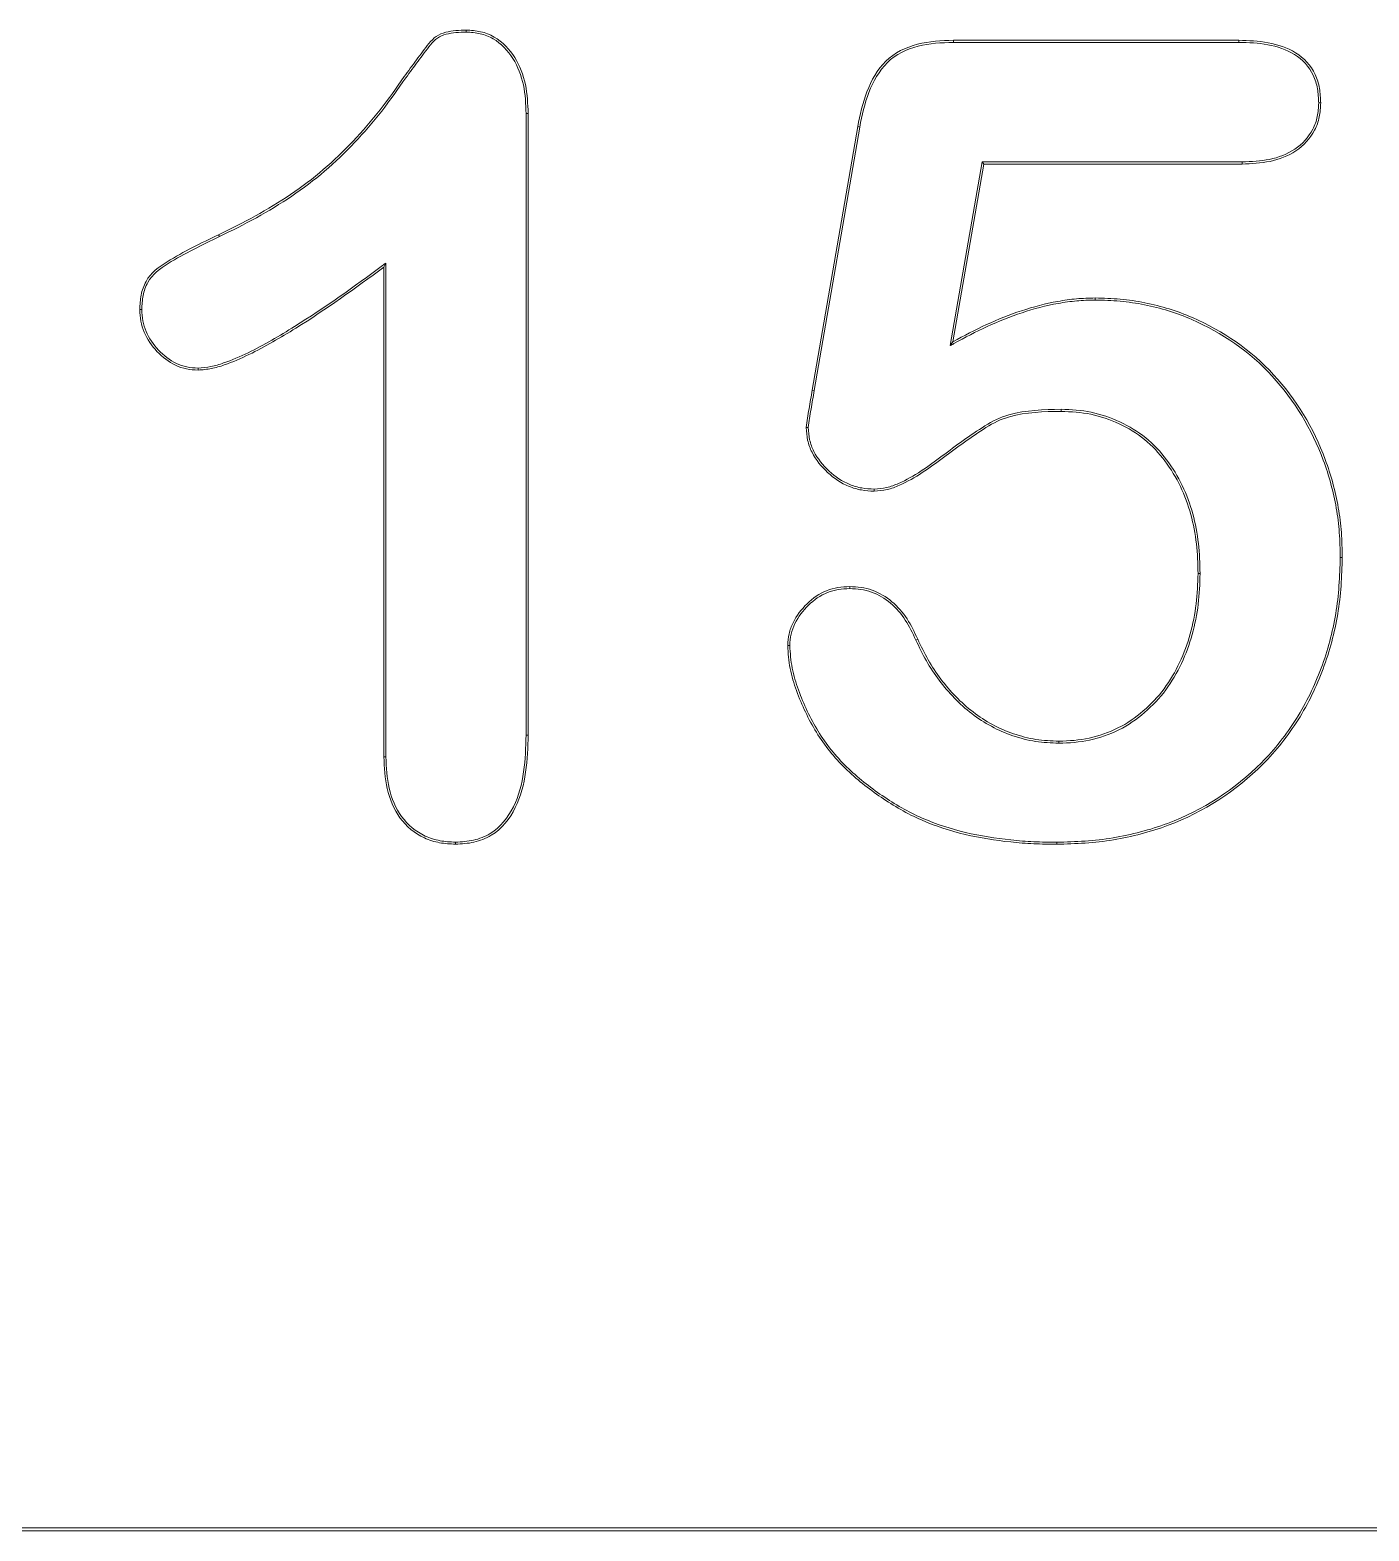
# Model space of a CAD drawing. Header units: millimetres. Extents: x 14 to 415, y 15 to 319.
# Drawn here: x 73.39 to 78.69, y 64.01 to 69.94 of the extents above; entities that cross this region are included whole.
import ezdxf

# ---------------------------------------------------------------- set-up
doc = ezdxf.new("R2010")
doc.units = ezdxf.units.MM
doc.header["$LTSCALE"] = 1.538462
doc.layers.add('Visible (ANSI)', color=7, linetype='Continuous', lineweight=9)
doc.layers.add('Visible Narrow (ANSI)', color=7, linetype='Continuous', lineweight=9)

msp = doc.modelspace()

# ---------------------------------------------------------------- linework, layer by layer
at = {"layer": 'Visible (ANSI)'}
for p, q in [((75.1177, 69.9369), (75.1179, 69.9449)), ((77.0437, 69.9042), (78.172, 69.9042)), ((77.0438, 69.8961), (77.0437, 69.9042)), ((77.0438, 69.8961), (78.1719, 69.8961)), ((78.1719, 69.8961), (78.172, 69.9042)), ((78.4873, 69.6567), (78.4953, 69.6566)), ((75.3548, 69.6145), (75.3629, 69.6146)), ((75.3548, 69.6145), (75.3548, 67.1588)), ((75.3629, 69.6146), (75.3629, 67.1587)), ((76.4855, 68.5219), (76.6656, 69.5631)), ((76.4935, 68.5206), (76.6736, 69.5616)), ((76.6736, 69.5616), (76.6656, 69.5631)), ((77.1572, 69.4235), (77.0309, 68.6977)), ((77.164, 69.4154), (77.0418, 68.7128)), ((78.1846, 69.4235), (77.1572, 69.4235)), ((77.1572, 69.4235), (77.164, 69.4154)), ((78.1848, 69.4154), (77.164, 69.4154)), ((78.1846, 69.4235), (78.1848, 69.4154)), ((74.8007, 69.0241), (74.7927, 69.0081)), ((74.7927, 67.0721), (74.7927, 69.0081)), ((74.8007, 67.0723), (74.8007, 69.0241)), ((77.6043, 68.8779), (77.6044, 68.8859)), ((73.8359, 68.8401), (73.8279, 68.8401)), ((77.0309, 68.6977), (77.0418, 68.7128)), ((74.0581, 68.6089), (74.0582, 68.6008)), ((77.4695, 68.446), (77.4694, 68.4379)), ((76.4701, 68.3741), (76.462, 68.3743)), ((76.7304, 68.1303), (76.7306, 68.1222)), ((78.5726, 67.8607), (78.5806, 67.8607)), ((76.6338, 67.7374), (76.6338, 67.7455)), ((78.0185, 67.797), (78.0104, 67.797)), ((76.3969, 67.5125), (76.3888, 67.5125)), ((76.8951, 67.534), (76.9024, 67.5374)), ((75.3548, 67.1588), (75.3629, 67.1587)), ((77.4605, 67.1265), (77.4605, 67.1345)), ((74.8007, 67.0723), (74.7927, 67.0721)), ((75.0759, 66.7353), (75.0759, 66.7272)), ((77.4522, 66.7353), (77.4523, 66.7272)), ((63.8796, 64.0252), (97.1104, 64.0252)), ((63.8796, 64.0131), (97.1104, 64.0131))]:
    msp.add_line(p, q, dxfattribs=at)
for points, knots in [([(74.1397, 69.1361), (74.1885, 69.16), (74.2372, 69.1839), (74.3323, 69.2363), (74.3788, 69.2645), (74.5139, 69.3555), (74.5968, 69.4267), (74.7084, 69.5454), (74.7442, 69.5863), (74.8113, 69.6717), (74.8416, 69.7168), (74.8893, 69.7828), (74.9051, 69.8049), (74.9378, 69.8483), (74.9536, 69.8703), (74.9793, 69.9019), (74.9886, 69.9121), (75.011, 69.9275), (75.0239, 69.9324), (75.0634, 69.9429), (75.0908, 69.9441), (75.1179, 69.9449)], [0, 0, 0, 0, 0.000174887, 0.000174887, 0.000349775, 0.000349775, 0.000699549, 0.000699549, 0.000874437, 0.000874437, 0.001049324, 0.001049324, 0.001136768, 0.001136768, 0.001224212, 0.001224212, 0.001267933, 0.001267933, 0.001311655, 0.001311655, 0.001399099, 0.001399099, 0.001399099, 0.001399099]), ([(74.1432, 69.1288), (74.1432, 69.1288), (74.1432, 69.1288), (74.1432, 69.1288), (74.192, 69.1527), (74.2409, 69.1768), (74.3364, 69.2294), (74.3831, 69.2577), (74.5189, 69.3491), (74.6024, 69.4208), (74.7145, 69.54), (74.7503, 69.5811), (74.8178, 69.6669), (74.8481, 69.7121), (74.8959, 69.7781), (74.9115, 69.8), (74.9442, 69.8435), (74.9601, 69.8656), (74.9854, 69.8967), (74.9941, 69.9061), (75.0146, 69.9202), (75.0265, 69.9248), (75.0643, 69.9348), (75.0907, 69.936), (75.1177, 69.9369)], [0, 0, 0, 0, 0.000000032, 0.000000032, 0.000000032, 0.000174458, 0.000174458, 0.000348884, 0.000348884, 0.000697735, 0.000697735, 0.000872161, 0.000872161, 0.001046586, 0.001046586, 0.001133799, 0.001133799, 0.001221012, 0.001221012, 0.001264618, 0.001264618, 0.001308225, 0.001308225, 0.001395029, 0.001395029, 0.001395029, 0.001395029]), ([(75.1177, 69.9369), (75.1369, 69.9356), (75.1555, 69.9344), (75.1915, 69.9264), (75.2088, 69.9198), (75.2563, 69.8916), (75.2832, 69.8639), (75.3224, 69.8002), (75.3365, 69.7646), (75.3518, 69.691), (75.3534, 69.6527), (75.3548, 69.6145)], [0, 0, 0, 0, 0.0000601375, 0.0000601375, 0.0001206739, 0.0001206739, 0.0002417467, 0.0002417467, 0.0003628196, 0.0003628196, 0.0004837325, 0.0004837325, 0.0004837325, 0.0004837325]), ([(75.1179, 69.9449), (75.1371, 69.9437), (75.1563, 69.9424), (75.194, 69.9341), (75.2122, 69.9271), (75.2619, 69.8976), (75.2895, 69.8691), (75.3298, 69.8035), (75.3442, 69.7671), (75.3599, 69.6917), (75.3615, 69.6529), (75.3629, 69.6146)], [0, 0, 0, 0, 0.0000622534, 0.0000622534, 0.0001245069, 0.0001245069, 0.0002490138, 0.0002490138, 0.0003735207, 0.0003735207, 0.0004980275, 0.0004980275, 0.0004980275, 0.0004980275]), ([(76.6656, 69.5631), (76.6748, 69.6098), (76.6847, 69.6567), (76.7194, 69.7456), (76.743, 69.7884), (76.8109, 69.8556), (76.8556, 69.8765), (76.9481, 69.9005), (76.9961, 69.9029), (77.0437, 69.9042)], [0, 0, 0, 0, 0.0001527726, 0.0001527726, 0.0003055452, 0.0003055452, 0.0004583178, 0.0004583178, 0.0006110904, 0.0006110904, 0.0006110904, 0.0006110904]), ([(76.6736, 69.5616), (76.6827, 69.6083), (76.6925, 69.6545), (76.7267, 69.7419), (76.7498, 69.7839), (76.8153, 69.8487), (76.8586, 69.869), (76.9492, 69.8925), (76.9962, 69.8948), (77.0438, 69.8961)], [0, 0, 0, 0, 0.0001495807, 0.0001495807, 0.0002992566, 0.0002992566, 0.0004489325, 0.0004489325, 0.0005984915, 0.0005984915, 0.0005984915, 0.0005984915]), ([(78.1719, 69.8961), (78.2106, 69.8952), (78.2488, 69.8938), (78.3234, 69.8797), (78.36, 69.8676), (78.4239, 69.8286), (78.4497, 69.8004), (78.4733, 69.7494), (78.4791, 69.7313), (78.4856, 69.6948), (78.4864, 69.676), (78.4873, 69.6567)], [0, 0, 0, 0, 0.0001205163, 0.0001205163, 0.0002411392, 0.0002411392, 0.0003617621, 0.0003617621, 0.0004220735, 0.0004220735, 0.00048197, 0.00048197, 0.00048197, 0.00048197]), ([(78.172, 69.9042), (78.2107, 69.9032), (78.2496, 69.9019), (78.3257, 69.8875), (78.3631, 69.8751), (78.4293, 69.8347), (78.4565, 69.805), (78.4809, 69.7521), (78.4869, 69.7335), (78.4937, 69.6954), (78.4945, 69.676), (78.4953, 69.6566)], [0, 0, 0, 0, 0.0001239806, 0.0001239806, 0.0002479611, 0.0002479611, 0.0003719417, 0.0003719417, 0.0004339319, 0.0004339319, 0.0004959222, 0.0004959222, 0.0004959222, 0.0004959222]), ([(78.4873, 69.6567), (78.4862, 69.6383), (78.4852, 69.6204), (78.4781, 69.5857), (78.4722, 69.5688), (78.4473, 69.5216), (78.4228, 69.494), (78.3632, 69.4545), (78.3289, 69.4411), (78.2581, 69.4265), (78.2214, 69.4249), (78.1846, 69.4235)], [0, 0, 0, 0, 0.0000574378, 0.0000574378, 0.0001152919, 0.0001152919, 0.0002310002, 0.0002310002, 0.0003467085, 0.0003467085, 0.000462259, 0.000462259, 0.000462259, 0.000462259]), ([(78.4953, 69.6566), (78.4943, 69.6381), (78.4933, 69.6196), (78.4859, 69.5834), (78.4796, 69.5657), (78.4537, 69.5165), (78.4283, 69.488), (78.3666, 69.4471), (78.3314, 69.4334), (78.2589, 69.4184), (78.2216, 69.4168), (78.1848, 69.4154)], [0, 0, 0, 0, 0.0000595675, 0.0000595675, 0.000119135, 0.000119135, 0.00023827, 0.00023827, 0.000357405, 0.000357405, 0.00047654, 0.00047654, 0.00047654, 0.00047654]), ([(73.8279, 68.8401), (73.8287, 68.8593), (73.8296, 68.8785), (73.8371, 68.9162), (73.8435, 68.9346), (73.8713, 68.9852), (73.9035, 69.0088), (74.0013, 69.0695), (74.0707, 69.1028), (74.1397, 69.1361)], [0, 0, 0, 0, 0.0000620365, 0.0000620365, 0.0001240729, 0.0001240729, 0.0002481459, 0.0002481459, 0.0004962918, 0.0004962918, 0.0004962918, 0.0004962918]), ([(73.8359, 68.8401), (73.8368, 68.8593), (73.8377, 68.8778), (73.8449, 68.9139), (73.851, 68.9315), (73.8775, 68.9796), (73.9081, 69.0021), (74.005, 69.0623), (74.0742, 69.0956), (74.1432, 69.1288), (74.1432, 69.1288), (74.1432, 69.1288), (74.1432, 69.1288)], [0, 0, 0, 0, 0.0000604834, 0.0000604834, 0.0001213848, 0.0001213848, 0.0002431877, 0.0002431877, 0.0004867936, 0.0004867936, 0.0004867936, 0.0004868257, 0.0004868257, 0.0004868257, 0.0004868257]), ([(74.8007, 69.0241), (74.7964, 69.021), (74.7922, 69.0178), (74.7879, 69.0146), (74.6743, 68.9306), (74.5598, 68.8478), (74.3802, 68.7361), (74.3193, 68.7003), (74.2246, 68.6545), (74.1922, 68.6406), (74.1427, 68.6232), (74.1261, 68.6183), (74.0928, 68.6119), (74.0756, 68.6104), (74.0581, 68.6089)], [0, 0, 0, 0, 0.000017246, 0.000017246, 0.000017246, 0.0004742242, 0.0004742242, 0.0007027133, 0.0007027133, 0.0008169578, 0.0008169578, 0.0008740801, 0.0008740801, 0.0009305834, 0.0009305834, 0.0009305834, 0.0009305834]), ([(74.7927, 69.0081), (74.6791, 68.9241), (74.5643, 68.8412), (74.3843, 68.7292), (74.3232, 68.6933), (74.2278, 68.6471), (74.1954, 68.6331), (74.1452, 68.6155), (74.1282, 68.6104), (74.0935, 68.6038), (74.0759, 68.6023), (74.0582, 68.6008)], [0, 0, 0, 0, 0.0004592831, 0.0004592831, 0.0006889246, 0.0006889246, 0.0008037454, 0.0008037454, 0.0008611557, 0.0008611557, 0.0009185661, 0.0009185661, 0.0009185661, 0.0009185661]), ([(77.0309, 68.6977), (77.0359, 68.7004), (77.0408, 68.7031), (77.0457, 68.7058), (77.1323, 68.7536), (77.2211, 68.7972), (77.3617, 68.8431), (77.4093, 68.8559), (77.482, 68.8687), (77.5064, 68.8723), (77.5551, 68.8768), (77.5795, 68.8774), (77.6043, 68.8779)], [0, 0, 0, 0, 0.0000180918, 0.0000180918, 0.0000180918, 0.0003375475, 0.0003375475, 0.0004972753, 0.0004972753, 0.0005771392, 0.0005771392, 0.0006567836, 0.0006567836, 0.0006567836, 0.0006567836]), ([(77.0418, 68.7128), (77.1285, 68.7607), (77.2181, 68.8047), (77.3595, 68.8508), (77.4075, 68.8637), (77.4808, 68.8767), (77.5054, 68.8803), (77.5547, 68.8849), (77.5796, 68.8854), (77.6044, 68.8859)], [0, 0, 0, 0, 0.0003214742, 0.0003214742, 0.0004822112, 0.0004822112, 0.0005625798, 0.0005625798, 0.0006429483, 0.0006429483, 0.0006429483, 0.0006429483]), ([(77.6043, 68.8779), (77.6372, 68.8769), (77.6698, 68.8759), (77.7347, 68.8702), (77.767, 68.8654), (77.8631, 68.8463), (77.9256, 68.8268), (78.1054, 68.749), (78.2149, 68.6732), (78.3917, 68.4812), (78.4603, 68.3672), (78.5283, 68.1835), (78.5454, 68.1202), (78.5623, 68.0236), (78.5664, 67.9912), (78.5711, 67.9262), (78.5718, 67.8935), (78.5726, 67.8607)], [0, 0, 0, 0, 0.000104903, 0.000104903, 0.000210023, 0.000210023, 0.000420265, 0.000420265, 0.000840747, 0.000840747, 0.00126123, 0.00126123, 0.001471472, 0.001471472, 0.001576592, 0.001576592, 0.001681495, 0.001681495, 0.001681495, 0.001681495]), ([(77.6044, 68.8859), (77.6373, 68.885), (77.6702, 68.884), (77.7357, 68.8782), (77.7683, 68.8734), (77.8651, 68.8541), (77.9283, 68.8344), (78.1095, 68.756), (78.2201, 68.6795), (78.3984, 68.4858), (78.4675, 68.371), (78.5361, 68.1858), (78.5533, 68.122), (78.5703, 68.0248), (78.5744, 67.9921), (78.5792, 67.9265), (78.5799, 67.8936), (78.5806, 67.8607)], [0, 0, 0, 0, 0.000105941, 0.000105941, 0.000211881, 0.000211881, 0.000423763, 0.000423763, 0.000847526, 0.000847526, 0.001271289, 0.001271289, 0.00148317, 0.00148317, 0.001589111, 0.001589111, 0.001695052, 0.001695052, 0.001695052, 0.001695052]), ([(74.0582, 68.6008), (74.0429, 68.6017), (74.0277, 68.6026), (73.9977, 68.6086), (73.9831, 68.6137), (73.9418, 68.6336), (73.9172, 68.6526), (73.8748, 68.6967), (73.8577, 68.7225), (73.8398, 68.7649), (73.8351, 68.7795), (73.8295, 68.8095), (73.8287, 68.8248), (73.8279, 68.8401)], [0, 0, 0, 0, 0.0000490622, 0.0000490622, 0.0000981243, 0.0000981243, 0.0001962487, 0.0001962487, 0.000294373, 0.000294373, 0.0003434352, 0.0003434352, 0.0003924974, 0.0003924974, 0.0003924974, 0.0003924974]), ([(74.0581, 68.6089), (74.043, 68.6098), (74.0284, 68.6107), (74.0001, 68.6164), (73.9861, 68.6212), (73.9464, 68.6404), (73.9224, 68.6588), (73.8812, 68.7016), (73.8648, 68.7265), (73.8474, 68.7676), (73.8428, 68.7817), (73.8376, 68.8102), (73.8367, 68.825), (73.8359, 68.8401)], [0, 0, 0, 0, 0.0000467964, 0.0000467964, 0.0000941861, 0.0000941861, 0.0001889656, 0.0001889656, 0.0002837451, 0.0002837451, 0.0003311348, 0.0003311348, 0.0003781155, 0.0003781155, 0.0003781155, 0.0003781155]), ([(76.462, 68.3743), (76.4641, 68.3991), (76.4689, 68.4236), (76.4773, 68.4727), (76.4814, 68.4973), (76.4855, 68.5219)], [0, 0, 0, 0, 0.0000809725, 0.0000809725, 0.000161945, 0.000161945, 0.000161945, 0.000161945]), ([(76.4701, 68.3741), (76.4722, 68.3981), (76.4769, 68.4224), (76.4852, 68.4714), (76.4894, 68.496), (76.4935, 68.5206)], [0, 0, 0, 0, 0.0000799811, 0.0000799811, 0.0001605906, 0.0001605906, 0.0001605906, 0.0001605906]), ([(77.4695, 68.446), (77.4695, 68.446), (77.4694, 68.446), (77.4694, 68.446), (77.4007, 68.4454), (77.3309, 68.4429), (77.2293, 68.4152), (77.1971, 68.3989), (77.1389, 68.3616), (77.1102, 68.3428), (77.0261, 68.2828), (76.9725, 68.2397), (76.8873, 68.1837), (76.8579, 68.1668), (76.8115, 68.1463), (76.7958, 68.1406), (76.764, 68.1334), (76.7474, 68.1319), (76.7304, 68.1303)], [0, 0, 0, 0, 0.0000001914, 0.0000001914, 0.0000001914, 0.0002255975, 0.0002255975, 0.0003383006, 0.0003383006, 0.0004510037, 0.0004510037, 0.0006764098, 0.0006764098, 0.0007891129, 0.0007891129, 0.0008454645, 0.0008454645, 0.0009011558, 0.0009011558, 0.0009011558, 0.0009011558]), ([(77.4694, 68.4379), (77.4013, 68.4373), (77.3314, 68.4347), (77.2322, 68.4076), (77.2012, 68.392), (77.1434, 68.3549), (77.1148, 68.3361), (77.031, 68.2764), (76.9774, 68.2333), (76.8915, 68.1768), (76.8617, 68.1597), (76.8144, 68.1388), (76.7982, 68.1329), (76.7649, 68.1254), (76.7477, 68.1238), (76.7306, 68.1222)], [0, 0, 0, 0, 0.0002253363, 0.0002253363, 0.0003380044, 0.0003380044, 0.0004506726, 0.0004506726, 0.0006760088, 0.0006760088, 0.000788677, 0.000788677, 0.000845011, 0.000845011, 0.0009013451, 0.0009013451, 0.0009013451, 0.0009013451]), ([(78.0104, 67.797), (78.0095, 67.8364), (78.0086, 67.8757), (77.9995, 67.9538), (77.992, 67.9925), (77.9611, 68.1064), (77.9271, 68.1789), (77.8561, 68.2731), (77.829, 68.3021), (77.7679, 68.3517), (77.734, 68.3722), (77.6625, 68.4051), (77.6252, 68.4182), (77.5482, 68.4344), (77.5087, 68.4365), (77.4694, 68.4379)], [0, 0, 0, 0, 0.000126714, 0.000126714, 0.000253428, 0.000253428, 0.000506857, 0.000506857, 0.000633571, 0.000633571, 0.000760285, 0.000760285, 0.000886999, 0.000886999, 0.001013713, 0.001013713, 0.001013713, 0.001013713]), ([(78.0185, 67.797), (78.0185, 67.7971), (78.0185, 67.7971), (78.0185, 67.7972), (78.0176, 67.8365), (78.0166, 67.8762), (78.0074, 67.9551), (77.9999, 67.9942), (77.9686, 68.1094), (77.9342, 68.1829), (77.8621, 68.2784), (77.8346, 68.3078), (77.7724, 68.3584), (77.7378, 68.3792), (77.6654, 68.4127), (77.6275, 68.426), (77.5492, 68.4425), (77.5089, 68.4446), (77.4697, 68.446), (77.4697, 68.446), (77.4696, 68.446), (77.4695, 68.446)], [0, 0, 0, 0, 0.000000217, 0.000000217, 0.000000217, 0.000128615, 0.000128615, 0.000257013, 0.000257013, 0.000513808, 0.000513808, 0.000642206, 0.000642206, 0.000770604, 0.000770604, 0.000899002, 0.000899002, 0.001027399, 0.001027399, 0.001027399, 0.00102759, 0.00102759, 0.00102759, 0.00102759]), ([(76.7306, 68.1222), (76.7136, 68.1232), (76.6967, 68.1242), (76.6634, 68.13), (76.6471, 68.1349), (76.6, 68.1541), (76.5715, 68.1732), (76.5218, 68.2193), (76.5002, 68.2459), (76.4772, 68.2913), (76.4712, 68.3074), (76.464, 68.3404), (76.463, 68.3573), (76.462, 68.3743)], [0, 0, 0, 0, 0.0000546954, 0.0000546954, 0.0001093908, 0.0001093908, 0.0002187816, 0.0002187816, 0.0003281724, 0.0003281724, 0.0003828678, 0.0003828678, 0.0004375632, 0.0004375632, 0.0004375632, 0.0004375632]), ([(76.7304, 68.1303), (76.7137, 68.1313), (76.6973, 68.1323), (76.6654, 68.1379), (76.6496, 68.1426), (76.604, 68.1611), (76.5764, 68.1796), (76.5279, 68.2246), (76.5068, 68.2506), (76.4847, 68.2944), (76.4789, 68.3098), (76.4721, 68.3412), (76.4711, 68.3574), (76.4701, 68.3741)], [0, 0, 0, 0, 0.0000524261, 0.0000524261, 0.0001054836, 0.0001054836, 0.0002115988, 0.0002115988, 0.000317714, 0.000317714, 0.0003707716, 0.0003707716, 0.0004232112, 0.0004232112, 0.0004232112, 0.0004232112]), ([(78.5726, 67.8607), (78.5704, 67.7858), (78.5672, 67.7117), (78.5422, 67.5652), (78.5231, 67.4929), (78.4712, 67.3536), (78.4386, 67.2863), (78.3599, 67.1605), (78.3133, 67.1021), (78.1566, 66.9439), (78.0286, 66.8619), (77.8549, 66.7964), (77.8194, 66.7855), (77.7474, 66.7666), (77.7112, 66.7582), (77.6014, 66.7406), (77.5267, 66.7366), (77.4522, 66.7353)], [0, 0, 0, 0, 0.000238197, 0.000238197, 0.000476611, 0.000476611, 0.000715025, 0.000715025, 0.000953439, 0.000953439, 0.001430268, 0.001430268, 0.001549475, 0.001549475, 0.001668682, 0.001668682, 0.001906989, 0.001906989, 0.001906989, 0.001906989]), ([(78.5806, 67.8607), (78.5785, 67.7858), (78.5753, 67.7109), (78.55, 67.5633), (78.5308, 67.4906), (78.4786, 67.3503), (78.4458, 67.2825), (78.3664, 67.1557), (78.3195, 67.0968), (78.1614, 66.9374), (78.0325, 66.8547), (77.8575, 66.7887), (77.8217, 66.7778), (77.7493, 66.7588), (77.7128, 66.7503), (77.602, 66.7326), (77.527, 66.7286), (77.4523, 66.7272)], [0, 0, 0, 0, 0.00024005, 0.00024005, 0.000480101, 0.000480101, 0.000720151, 0.000720151, 0.000960201, 0.000960201, 0.001440302, 0.001440302, 0.001560327, 0.001560327, 0.001680352, 0.001680352, 0.001920403, 0.001920403, 0.001920403, 0.001920403]), ([(76.3888, 67.5125), (76.3898, 67.5281), (76.3909, 67.5437), (76.3977, 67.574), (76.4032, 67.5888), (76.4238, 67.6307), (76.443, 67.6557), (76.4875, 67.6994), (76.5134, 67.7176), (76.5568, 67.735), (76.572, 67.7392), (76.6027, 67.744), (76.6182, 67.7448), (76.6338, 67.7455)], [0, 0, 0, 0, 0.0000499619, 0.0000499619, 0.0000999237, 0.0000999237, 0.0001998475, 0.0001998475, 0.0002997712, 0.0002997712, 0.0003497331, 0.0003497331, 0.000399695, 0.000399695, 0.000399695, 0.000399695]), ([(76.6338, 67.7455), (76.6639, 67.7443), (76.6945, 67.7415), (76.7514, 67.7209), (76.7776, 67.705), (76.8238, 67.666), (76.8436, 67.6427), (76.877, 67.5923), (76.8899, 67.5649), (76.9024, 67.5374)], [0, 0, 0, 0, 0.0000971909, 0.0000971909, 0.0001943819, 0.0001943819, 0.0002915728, 0.0002915728, 0.0003887638, 0.0003887638, 0.0003887638, 0.0003887638]), ([(77.4605, 67.1345), (77.5008, 67.1357), (77.5411, 67.1379), (77.6196, 67.1557), (77.658, 67.1686), (77.7301, 67.2045), (77.7634, 67.2276), (77.8244, 67.28), (77.8526, 67.3092), (77.9238, 67.4066), (77.9582, 67.4809), (77.9903, 67.5972), (77.998, 67.6368), (78.008, 67.7166), (78.0093, 67.7568), (78.0104, 67.797)], [0, 0, 0, 0, 0.000130025, 0.000130025, 0.000260051, 0.000260051, 0.000390076, 0.000390076, 0.000520102, 0.000520102, 0.000780153, 0.000780153, 0.000910178, 0.000910178, 0.001040204, 0.001040204, 0.001040204, 0.001040204]), ([(77.4605, 67.1265), (77.4606, 67.1265), (77.4607, 67.1265), (77.4608, 67.1265), (77.5009, 67.1276), (77.5422, 67.1298), (77.622, 67.148), (77.661, 67.161), (77.7343, 67.1976), (77.7682, 67.2211), (77.8301, 67.2743), (77.8587, 67.3039), (77.931, 67.4029), (77.9657, 67.4779), (77.9982, 67.5955), (78.006, 67.6354), (78.016, 67.716), (78.0173, 67.7567), (78.0185, 67.7968), (78.0185, 67.7969), (78.0185, 67.7969), (78.0185, 67.797)], [0, 0, 0, 0, 0.000000289, 0.000000289, 0.000000289, 0.000131933, 0.000131933, 0.000263577, 0.000263577, 0.000395221, 0.000395221, 0.000526865, 0.000526865, 0.000790154, 0.000790154, 0.000921798, 0.000921798, 0.001053442, 0.001053442, 0.001053442, 0.00105366, 0.00105366, 0.00105366, 0.00105366]), ([(76.3969, 67.5125), (76.3979, 67.528), (76.3989, 67.5428), (76.4054, 67.5715), (76.4107, 67.5857), (76.4305, 67.6262), (76.4493, 67.6505), (76.4925, 67.6931), (76.5175, 67.7106), (76.5593, 67.7273), (76.5738, 67.7314), (76.6032, 67.736), (76.6184, 67.7367), (76.6338, 67.7374)], [0, 0, 0, 0, 0.0000477952, 0.0000477952, 0.0000961092, 0.0000961092, 0.0001927372, 0.0001927372, 0.0002893651, 0.0002893651, 0.0003376791, 0.0003376791, 0.0003856342, 0.0003856342, 0.0003856342, 0.0003856342]), ([(76.6338, 67.7374), (76.6638, 67.7362), (76.6929, 67.7335), (76.7476, 67.7137), (76.7731, 67.6982), (76.818, 67.6604), (76.8372, 67.6377), (76.8699, 67.5884), (76.8826, 67.5616), (76.8951, 67.534), (76.8951, 67.534), (76.8951, 67.534), (76.8951, 67.534)], [0, 0, 0, 0, 0.0000942922, 0.0000942922, 0.0001889467, 0.0001889467, 0.0002836013, 0.0002836013, 0.0003782559, 0.0003782559, 0.0003782559, 0.0003783458, 0.0003783458, 0.0003783458, 0.0003783458]), ([(77.4523, 66.7272), (77.4218, 66.7274), (77.3914, 66.7276), (77.3306, 66.7303), (77.3003, 66.7329), (77.2094, 66.7422), (77.1492, 66.7518), (77.0309, 66.7802), (76.9726, 66.7985), (76.8612, 66.8477), (76.8083, 66.8782), (76.7077, 66.9469), (76.6597, 66.9847), (76.5725, 67.0698), (76.534, 67.1175), (76.4704, 67.2215), (76.4443, 67.2768), (76.4133, 67.3627), (76.4044, 67.392), (76.3926, 67.4517), (76.3906, 67.4821), (76.3888, 67.5125)], [0, 0, 0, 0, 0.000098461, 0.000098461, 0.000196921, 0.000196921, 0.000393842, 0.000393842, 0.000590763, 0.000590763, 0.000787685, 0.000787685, 0.000984606, 0.000984606, 0.001181527, 0.001181527, 0.001378448, 0.001378448, 0.001476909, 0.001476909, 0.001575369, 0.001575369, 0.001575369, 0.001575369]), ([(77.4522, 66.7353), (77.4218, 66.7355), (77.3915, 66.7357), (77.3312, 66.7384), (77.301, 66.741), (77.2104, 66.7502), (77.1508, 66.7597), (77.0331, 66.7879), (76.9753, 66.8061), (76.865, 66.8549), (76.8125, 66.8851), (76.7126, 66.9533), (76.6649, 66.9909), (76.5785, 67.0751), (76.5405, 67.1223), (76.4776, 67.2252), (76.4516, 67.2801), (76.421, 67.3651), (76.4122, 67.3941), (76.4007, 67.4526), (76.3987, 67.4822), (76.3969, 67.5125)], [0, 0, 0, 0, 0.000097545, 0.000097545, 0.000195198, 0.000195198, 0.000390503, 0.000390503, 0.000585809, 0.000585809, 0.000781114, 0.000781114, 0.000976419, 0.000976419, 0.001171725, 0.001171725, 0.00136703, 0.00136703, 0.001464683, 0.001464683, 0.001561798, 0.001561798, 0.001561798, 0.001561798]), ([(76.8951, 67.534), (76.8951, 67.5339), (76.8951, 67.5339), (76.8951, 67.5339), (76.9083, 67.5064), (76.9215, 67.4788), (76.9518, 67.4253), (76.969, 67.3996), (77.0246, 67.326), (77.0673, 67.2809), (77.1651, 67.2059), (77.2202, 67.1759), (77.3078, 67.1462), (77.3378, 67.1381), (77.399, 67.1287), (77.4298, 67.1276), (77.4602, 67.1265), (77.4603, 67.1265), (77.4604, 67.1265), (77.4605, 67.1265)], [0, 0, 0, 0, 0.0000000937, 0.0000000937, 0.0000000937, 0.0000992995, 0.0000992995, 0.0001985052, 0.0001985052, 0.0003969167, 0.0003969167, 0.0005953281, 0.0005953281, 0.0006945338, 0.0006945338, 0.0007937396, 0.0007937396, 0.0007937396, 0.0007940264, 0.0007940264, 0.0007940264, 0.0007940264]), ([(76.9024, 67.5374), (76.9155, 67.5099), (76.9287, 67.4824), (76.9586, 67.4296), (76.9756, 67.4042), (77.0307, 67.3314), (77.0728, 67.2869), (77.1695, 67.2128), (77.2234, 67.1833), (77.31, 67.154), (77.3396, 67.146), (77.3996, 67.1367), (77.4301, 67.1356), (77.4605, 67.1345)], [0, 0, 0, 0, 0.0000980032, 0.0000980032, 0.0001960063, 0.0001960063, 0.0003920126, 0.0003920126, 0.000588019, 0.000588019, 0.0006860221, 0.0006860221, 0.0007840253, 0.0007840253, 0.0007840253, 0.0007840253]), ([(75.3548, 67.1588), (75.3528, 67.0628), (75.3473, 66.9612), (75.2835, 66.8327), (75.2533, 66.7937), (75.1924, 66.7572), (75.17, 66.7484), (75.1241, 66.7381), (75.1003, 66.7366), (75.0759, 66.7353)], [0, 0, 0, 0, 0.0003114332, 0.0003114332, 0.000467197, 0.000467197, 0.0005450789, 0.0005450789, 0.0006224939, 0.0006224939, 0.0006224939, 0.0006224939]), ([(75.3629, 67.1587), (75.3608, 67.0625), (75.3556, 66.9597), (75.2903, 66.8281), (75.259, 66.7877), (75.1958, 66.7499), (75.1726, 66.7407), (75.1249, 66.73), (75.1004, 66.7286), (75.0759, 66.7272)], [0, 0, 0, 0, 0.0003180855, 0.0003180855, 0.0004771283, 0.0004771283, 0.0005566497, 0.0005566497, 0.0006361711, 0.0006361711, 0.0006361711, 0.0006361711]), ([(75.0759, 66.7272), (75.0548, 66.7283), (75.0338, 66.7295), (74.9924, 66.737), (74.9721, 66.7434), (74.9148, 66.7701), (74.8812, 66.7978), (74.8315, 66.8659), (74.8156, 66.9058), (74.7962, 66.9878), (74.7941, 67.0301), (74.7927, 67.0721)], [0, 0, 0, 0, 0.0000676181, 0.0000676181, 0.0001352362, 0.0001352362, 0.0002704723, 0.0002704723, 0.0004057085, 0.0004057085, 0.0005409446, 0.0005409446, 0.0005409446, 0.0005409446]), ([(75.0759, 66.7353), (75.0549, 66.7364), (75.0344, 66.7375), (74.9945, 66.7448), (74.9748, 66.751), (74.9194, 66.7768), (74.8869, 66.8036), (74.8388, 66.8696), (74.8232, 66.9085), (74.8042, 66.9888), (74.8021, 67.0302), (74.8007, 67.0723)], [0, 0, 0, 0, 0.0000654479, 0.0000654479, 0.0001313564, 0.0001313564, 0.0002631732, 0.0002631732, 0.0003949901, 0.0003949901, 0.0005266679, 0.0005266679, 0.0005266679, 0.0005266679])]:
    msp.add_open_spline(points, degree=3, knots=knots, dxfattribs=at)
at = {"layer": 'Visible Narrow (ANSI)'}
for p, q in [((74.1432, 69.1288), (74.1397, 69.1361)), ((76.4935, 68.5206), (76.4855, 68.5219))]:
    msp.add_line(p, q, dxfattribs=at)

doc.saveas('drawing.dxf')
